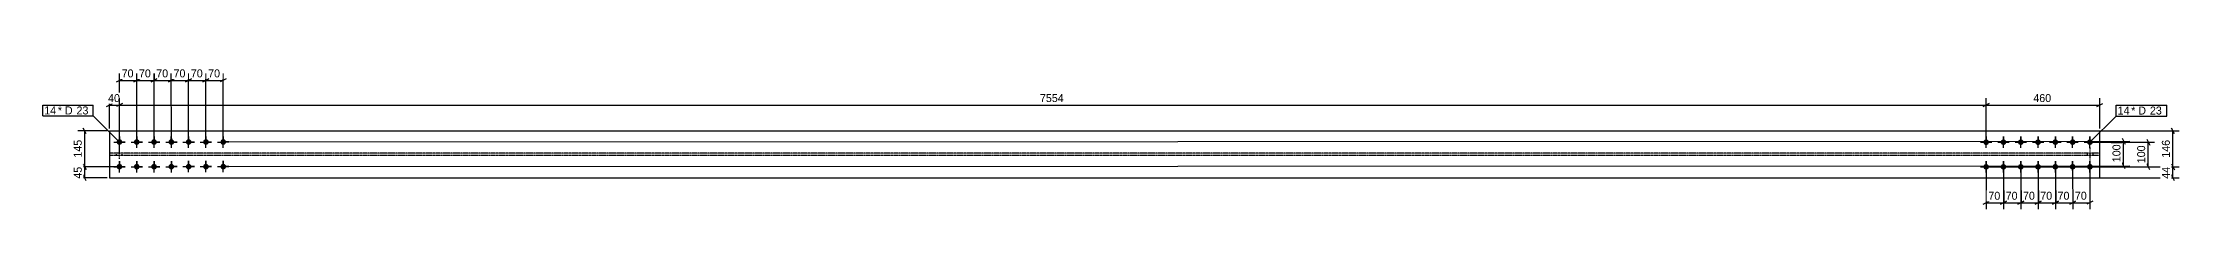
# Model space of a CAD drawing. Header units: millimetres. Extents: x 32 to 22264, y 32 to 1058.
# Drawn here: x 32 to 8678, y 32 to 605 of the extents above; entities that cross this region are included whole.
import ezdxf

# ---------------------------------------------------------------- set-up
doc = ezdxf.new("R2010")
doc.units = ezdxf.units.MM
doc.linetypes.add('DXK_LINE_DOT2', pattern=[3.9198, 1.9599, -1.9599])
doc.linetypes.add('DXK_LINE_DOT4', pattern=[0.9408, 0.4704, -0.4704])
doc.styles.add('Comic Sans MS', font='COMIC.TTF', dxfattribs={"height": 0.2})

msp = doc.modelspace()

# ---------------------------------------------------------------- hatches: boundary and pattern name
at = {"linetype": 'Continuous'}
for points in [[(342.5, 315.7, -1), (342.5, 292.7, -1)], [(412.5, 315.7, -1), (412.5, 292.7, -1)], [(482.5, 315.7, -1), (482.5, 292.7, -1)], [(552.5, 315.7, -1), (552.5, 292.7, -1)], [(622.5, 315.8, -1), (622.5, 292.8, -1)], [(692.5, 315.8, -1), (692.5, 292.8, -1)], [(762.5, 315.8, -1), (762.5, 292.8, -1)], [(7896.4, 315, -1), (7896.4, 292, -1)], [(7966.4, 315.1, -1), (7966.4, 292.1, -1)], [(8036.4, 315.1, -1), (8036.4, 292.1, -1)], [(8106.4, 315.1, -1), (8106.4, 292.1, -1)], [(8176.4, 315.2, -1), (8176.4, 292.2, -1)], [(8246.4, 315.2, -1), (8246.4, 292.2, -1)], [(8316.4, 315.2, -1), (8316.4, 292.2, -1)], [(342.5, 215.7, -1), (342.5, 192.7, -1)], [(412.5, 215.7, -1), (412.5, 192.7, -1)], [(482.5, 215.7, -1), (482.5, 192.7, -1)], [(552.5, 215.7, -1), (552.5, 192.7, -1)], [(622.5, 215.8, -1), (622.5, 192.8, -1)], [(692.5, 215.8, -1), (692.5, 192.8, -1)], [(762.5, 215.8, -1), (762.5, 192.8, -1)], [(7896.4, 215, -1), (7896.4, 192, -1)], [(7966.4, 215.1, -1), (7966.4, 192.1, -1)], [(8036.4, 215.1, -1), (8036.4, 192.1, -1)], [(8106.4, 215.1, -1), (8106.4, 192.1, -1)], [(8176.4, 215.2, -1), (8176.4, 192.2, -1)], [(8246.4, 215.2, -1), (8246.4, 192.2, -1)], [(8316.4, 215.2, -1), (8316.4, 192.2, -1)]]:
    msp.add_hatch(color=3, dxfattribs=at).paths.add_polyline_path(points)

# ---------------------------------------------------------------- linework, layer by layer
at = {"color": 8, "linetype": 'Continuous'}
for p, q in [((330.3, 548.1), (354.3, 560.1)), ((342.5, 314.2), (342.3, 582.5)), ((342.3, 554.1), (412.3, 554.1)), ((424.3, 560.1), (400.3, 548.1)), ((412.5, 314.2), (412.3, 582.5)), ((470.3, 548.1), (494.3, 560.1)), ((482.5, 314.2), (482.3, 582.5)), ((482.3, 554.1), (552.3, 554.2)), ((564.3, 560.2), (540.3, 548.2)), ((552.5, 314.2), (552.3, 582.6)), ((610.3, 548.2), (634.3, 560.2)), ((622.5, 314.3), (622.3, 582.6)), ((680.3, 548.2), (704.3, 560.2)), ((692.5, 314.3), (692.3, 582.6)), ((692.3, 554.2), (762.3, 554.3)), ((774.3, 560.3), (750.3, 548.3)), ((762.5, 314.3), (762.3, 582.7)), ((290.3, 448), (314.3, 460)), ((302.3, 359), (302.3, 482.4)), ((302.3, 454), (342.5, 454)), ((354.5, 460), (330.5, 448)), ((342.5, 314.2), (342.5, 482.4)), ((7908.4, 460), (7884.4, 448)), ((7884.4, 448), (7908.4, 460)), ((7896.4, 313.5), (7896.4, 482.4)), ((7896.4, 313.5), (7896.4, 482.4)), ((7896.4, 454), (8356.4, 454)), ((8344.4, 448), (8368.4, 460)), ((8356.4, 359), (8356.4, 482.4)), ((292.3, 349), (173.9, 349)), ((208.3, 337), (196.3, 361)), ((202.3, 204.2), (202.3, 349)), ((7906.4, 349), (8677.9, 349)), ((8658.3, 337), (8646.3, 361)), ((8652.3, 203.5), (8652.3, 349)), ((772.5, 304.4), (8477.9, 308)), ((8446.3, 319.9), (8458.3, 295.9)), ((8452.3, 207.9), (8452.3, 307.9)), ((8546.3, 315.8), (8558.3, 291.9)), ((8552.3, 203.9), (8552.3, 303.9)), ((332.5, 204.2), (173.9, 204.2)), ((196.3, 216.2), (208.3, 192.2)), ((772.5, 204.4), (8477.9, 208)), ((7896.4, 193.5), (7896.5, 32)), ((7966.4, 193.6), (7966.5, 32)), ((8036.4, 193.6), (8036.5, 32.1)), ((8106.4, 193.6), (8106.5, 32.1)), ((8176.4, 193.7), (8176.5, 32.1)), ((8246.4, 193.7), (8246.5, 32.2)), ((8316.4, 193.7), (8316.5, 32.2)), ((8458.3, 195.9), (8446.3, 219.9)), ((8558.3, 191.9), (8546.3, 215.8)), ((8646.3, 215.5), (8658.3, 191.5)), ((292.3, 159), (173.9, 159)), ((208.3, 147), (196.3, 171)), ((7906.4, 159), (8677.9, 159)), ((8658.3, 147), (8646.3, 171)), ((7884.5, 51.6), (7908.5, 63.6)), ((7954.5, 51.6), (7978.5, 63.6)), ((8024.5, 51.7), (8048.5, 63.7)), ((8094.5, 51.7), (8118.5, 63.7)), ((8164.5, 51.7), (8188.5, 63.7)), ((8234.5, 51.8), (8258.5, 63.8)), ((8246.5, 57.8), (8316.5, 57.8)), ((8328.5, 63.8), (8304.5, 51.8))]:
    msp.add_line(p, q, dxfattribs=at)
at = {"color": 7, "linetype": 'Continuous'}
for p, q in [((302.3, 349), (302.3, 159)), ((302.3, 349), (8356.4, 349)), ((8356.4, 159), (8356.4, 349)), ((302.3, 159), (8356.4, 159))]:
    msp.add_line(p, q, dxfattribs=at)
at = {"color": 3, "linetype": 'Continuous'}
for p, q in [((319.5, 304.1), (365.5, 304.2)), ((319.5, 304.1), (334.8, 304.1)), ((342.5, 281.2), (342.4, 327.2)), ((342.4, 327.2), (342.5, 311.8)), ((342.5, 281.2), (342.5, 296.5)), ((365.5, 304.2), (350.1, 304.2)), ((389.5, 304.2), (435.5, 304.2)), ((389.5, 304.2), (404.8, 304.2)), ((412.5, 281.2), (412.4, 327.2)), ((412.4, 327.2), (412.5, 311.9)), ((412.5, 281.2), (412.5, 296.5)), ((435.5, 304.2), (420.1, 304.2)), ((459.5, 304.2), (505.5, 304.2)), ((459.5, 304.2), (474.8, 304.2)), ((482.5, 281.2), (482.4, 327.2)), ((482.4, 327.2), (482.5, 311.9)), ((482.5, 281.2), (482.5, 296.5)), ((505.5, 304.2), (490.1, 304.2)), ((529.5, 304.2), (575.5, 304.3)), ((529.5, 304.2), (544.8, 304.2)), ((552.5, 281.2), (552.4, 327.2)), ((552.4, 327.2), (552.5, 311.9)), ((552.5, 281.2), (552.5, 296.6)), ((575.5, 304.3), (560.1, 304.3)), ((599.5, 304.3), (645.5, 304.3)), ((599.5, 304.3), (614.8, 304.3)), ((622.5, 281.3), (622.4, 327.3)), ((622.4, 327.3), (622.5, 312)), ((622.5, 281.3), (622.5, 296.6)), ((645.5, 304.3), (630.1, 304.3)), ((669.5, 304.3), (715.5, 304.3)), ((669.5, 304.3), (684.8, 304.3)), ((692.5, 281.3), (692.4, 327.3)), ((692.4, 327.3), (692.5, 312)), ((692.5, 281.3), (692.5, 296.6)), ((715.5, 304.3), (700.1, 304.3)), ((739.5, 304.3), (785.5, 304.4)), ((739.5, 304.3), (754.8, 304.3)), ((762.5, 281.3), (762.4, 327.3)), ((762.4, 327.3), (762.5, 312)), ((762.5, 281.3), (762.5, 296.7)), ((785.5, 304.4), (770.1, 304.4)), ((7873.4, 303.5), (7919.4, 303.6)), ((7873.4, 303.5), (7888.7, 303.5)), ((7896.4, 280.5), (7896.4, 326.5)), ((7896.4, 326.5), (7896.4, 311.2)), ((7896.4, 280.5), (7896.4, 295.9)), ((7919.4, 303.6), (7904.1, 303.5)), ((7943.4, 303.6), (7989.4, 303.6)), ((7943.4, 303.6), (7958.7, 303.6)), ((7966.4, 280.6), (7966.4, 326.6)), ((7966.4, 326.6), (7966.4, 311.3)), ((7966.4, 280.6), (7966.4, 295.9)), ((7989.4, 303.6), (7974.1, 303.6)), ((8013.4, 303.6), (8059.4, 303.6)), ((8013.4, 303.6), (8028.7, 303.6)), ((8036.4, 280.6), (8036.4, 326.6)), ((8036.4, 326.6), (8036.4, 311.3)), ((8036.4, 280.6), (8036.4, 295.9)), ((8059.4, 303.6), (8044.1, 303.6)), ((8083.4, 303.6), (8129.4, 303.7)), ((8083.4, 303.6), (8098.7, 303.6)), ((8106.4, 280.6), (8106.4, 326.6)), ((8106.4, 326.6), (8106.4, 311.3)), ((8106.4, 280.6), (8106.4, 296)), ((8129.4, 303.7), (8114.1, 303.6)), ((8153.4, 303.7), (8199.4, 303.7)), ((8153.4, 303.7), (8168.7, 303.7)), ((8176.4, 280.7), (8176.4, 326.7)), ((8176.4, 326.7), (8176.4, 311.4)), ((8176.4, 280.7), (8176.4, 296)), ((8199.4, 303.7), (8184.1, 303.7)), ((8223.4, 303.7), (8269.4, 303.7)), ((8223.4, 303.7), (8238.7, 303.7)), ((8246.4, 280.7), (8246.4, 326.7)), ((8246.4, 326.7), (8246.4, 311.4)), ((8246.4, 280.7), (8246.4, 296)), ((8269.4, 303.7), (8254.1, 303.7)), ((8293.4, 303.7), (8339.4, 303.8)), ((8293.4, 303.7), (8308.7, 303.7)), ((8316.4, 280.7), (8316.4, 326.7)), ((8316.4, 326.7), (8316.4, 311.4)), ((8316.4, 280.7), (8316.4, 296.1)), ((8339.4, 303.8), (8324.1, 303.7)), ((319.5, 204.1), (365.5, 204.2)), ((319.5, 204.1), (334.8, 204.1)), ((342.5, 181.2), (342.5, 227.2)), ((342.5, 227.2), (342.5, 211.8)), ((342.5, 181.2), (342.5, 196.5)), ((365.5, 204.2), (350.2, 204.2)), ((389.5, 204.2), (435.5, 204.2)), ((389.5, 204.2), (404.8, 204.2)), ((412.5, 181.2), (412.5, 227.2)), ((412.5, 227.2), (412.5, 211.9)), ((412.5, 181.2), (412.5, 196.5)), ((435.5, 204.2), (420.2, 204.2)), ((459.5, 204.2), (505.5, 204.2)), ((459.5, 204.2), (474.8, 204.2)), ((482.5, 181.2), (482.5, 227.2)), ((482.5, 227.2), (482.5, 211.9)), ((482.5, 181.2), (482.5, 196.5)), ((505.5, 204.2), (490.2, 204.2)), ((529.5, 204.2), (575.5, 204.3)), ((529.5, 204.2), (544.8, 204.2)), ((552.5, 181.2), (552.5, 227.2)), ((552.5, 227.2), (552.5, 211.9)), ((552.5, 181.2), (552.5, 196.6)), ((575.5, 204.3), (560.2, 204.3)), ((599.5, 204.3), (645.5, 204.3)), ((599.5, 204.3), (614.8, 204.3)), ((622.5, 181.3), (622.5, 227.3)), ((622.5, 227.3), (622.5, 212)), ((622.5, 181.3), (622.5, 196.6)), ((645.5, 204.3), (630.2, 204.3)), ((669.5, 204.3), (715.5, 204.3)), ((669.5, 204.3), (684.8, 204.3)), ((692.5, 181.3), (692.5, 227.3)), ((692.5, 227.3), (692.5, 212)), ((692.5, 181.3), (692.5, 196.6)), ((715.5, 204.3), (700.2, 204.3)), ((739.5, 204.3), (785.5, 204.4)), ((739.5, 204.3), (754.8, 204.3)), ((762.5, 181.3), (762.5, 227.3)), ((762.5, 227.3), (762.5, 212)), ((762.5, 181.3), (762.5, 196.7)), ((785.5, 204.4), (770.2, 204.4)), ((7873.4, 203.5), (7919.4, 203.6)), ((7873.4, 203.5), (7888.8, 203.5)), ((7896.5, 180.5), (7896.4, 226.5)), ((7896.4, 226.5), (7896.4, 211.2)), ((7896.5, 180.5), (7896.4, 195.9)), ((7919.4, 203.6), (7904.1, 203.5)), ((7943.4, 203.6), (7989.4, 203.6)), ((7943.4, 203.6), (7958.8, 203.6)), ((7966.5, 180.6), (7966.4, 226.6)), ((7966.4, 226.6), (7966.4, 211.3)), ((7966.5, 180.6), (7966.4, 195.9)), ((7989.4, 203.6), (7974.1, 203.6)), ((8013.4, 203.6), (8059.4, 203.6)), ((8013.4, 203.6), (8028.8, 203.6)), ((8036.5, 180.6), (8036.4, 226.6)), ((8036.4, 226.6), (8036.4, 211.3)), ((8036.5, 180.6), (8036.4, 195.9)), ((8059.4, 203.6), (8044.1, 203.6)), ((8083.4, 203.6), (8129.4, 203.7)), ((8083.4, 203.6), (8098.8, 203.6)), ((8106.5, 180.6), (8106.4, 226.6)), ((8106.4, 226.6), (8106.4, 211.3)), ((8106.5, 180.6), (8106.4, 196)), ((8129.4, 203.7), (8114.1, 203.6)), ((8153.4, 203.7), (8199.4, 203.7)), ((8153.4, 203.7), (8168.8, 203.7)), ((8176.5, 180.7), (8176.4, 226.7)), ((8176.4, 226.7), (8176.4, 211.4)), ((8176.5, 180.7), (8176.4, 196)), ((8199.4, 203.7), (8184.1, 203.7)), ((8223.4, 203.7), (8269.4, 203.7)), ((8223.4, 203.7), (8238.8, 203.7)), ((8246.5, 180.7), (8246.4, 226.7)), ((8246.4, 226.7), (8246.4, 211.4)), ((8246.5, 180.7), (8246.4, 196)), ((8269.4, 203.7), (8254.1, 203.7)), ((8293.4, 203.7), (8339.4, 203.8)), ((8293.4, 203.7), (8308.8, 203.7)), ((8316.5, 180.7), (8316.4, 226.7)), ((8316.4, 226.7), (8316.4, 211.4)), ((8316.5, 180.7), (8316.4, 196.1)), ((8339.4, 203.8), (8324.1, 203.7))]:
    msp.add_line(p, q, dxfattribs=at)
at = {"color": 3, "linetype": 'DXK_LINE_DOT2'}
for p, q in [((342.3, 236.2), (342.3, 299.4)), ((342.3, 236.2), (342.3, 299.4)), ((342.3, 236.2), (342.3, 299.4)), ((342.3, 236.2), (342.3, 299.4)), ((342.3, 236.2), (342.3, 299.4)), ((8316.4, 281.9), (8316.4, 218.7)), ((8316.4, 281.9), (8316.4, 218.7)), ((8316.4, 281.9), (8316.4, 218.7)), ((8316.4, 281.9), (8316.4, 218.7)), ((8316.4, 281.9), (8316.4, 218.7)), ((330.8, 249.3), (330.8, 258.7)), ((330.8, 249.3), (330.8, 258.7)), ((330.8, 249.3), (330.8, 258.7)), ((330.8, 249.3), (330.8, 258.7)), ((330.8, 249.3), (330.8, 258.7)), ((353.8, 249.3), (353.8, 258.7)), ((353.8, 249.3), (353.8, 258.7)), ((353.8, 249.3), (353.8, 258.7)), ((353.8, 249.3), (353.8, 258.7)), ((353.8, 249.3), (353.8, 258.7)), ((8304.9, 258.7), (8304.9, 249.3)), ((8304.9, 258.7), (8304.9, 249.3)), ((8304.9, 258.7), (8304.9, 249.3)), ((8304.9, 258.7), (8304.9, 249.3)), ((8304.9, 258.7), (8304.9, 249.3)), ((8327.9, 258.7), (8327.9, 249.3)), ((8327.9, 258.7), (8327.9, 249.3)), ((8327.9, 258.7), (8327.9, 249.3)), ((8327.9, 258.7), (8327.9, 249.3)), ((8327.9, 258.7), (8327.9, 249.3))]:
    msp.add_line(p, q, dxfattribs=at)
at = {"color": 7, "linetype": 'DXK_LINE_DOT4'}
for p, q in [((8356.4, 258.7), (302.3, 258.7)), ((8356.4, 249.3), (302.3, 249.3))]:
    msp.add_line(p, q, dxfattribs=at)

# ---------------------------------------------------------------- wipeouts: each hides what was drawn before it
at = {"color": 0}
for points in [[(83.3, 416.2), (83.3, 448.2), (38, 448.2), (38, 416.2)], [(8473.7, 415.8), (8473.7, 447.8), (8428.5, 447.8), (8428.5, 415.8)]]:
    msp.add_wipeout(points, dxfattribs=at)

# ---------------------------------------------------------------- next in the draw order: wipeouts: each hides what was drawn before it
for points in [[(409.8, 560.1), (409.8, 604.9), (344.9, 604.9), (344.9, 560.1)], [(549.8, 560.2), (549.8, 605), (484.9, 604.9), (484.9, 560.1)], [(759.8, 560.3), (759.8, 605.1), (694.9, 605), (694.9, 560.2)], [(83.3, 416.2), (83.3, 448.2), (38, 448.2), (38, 416.2)], [(354.8, 460), (354.8, 504.8), (289.9, 504.8), (289.9, 460)], [(8171.9, 460), (8171.9, 504.8), (8080.9, 504.8), (8080.9, 460)], [(8473.7, 415.8), (8473.7, 447.8), (8428.5, 447.8), (8428.5, 415.8)], [(196.3, 318.7), (151.5, 318.7), (151.5, 234.5), (196.3, 234.5)], [(8446.3, 300), (8401.5, 300), (8401.5, 215.8), (8446.3, 215.9)], [(8314, 63.8), (8313.9, 108.6), (8249, 108.6), (8249, 63.8)]]:
    msp.add_wipeout(points, dxfattribs=at)

# ---------------------------------------------------------------- next in the draw order: linework, layer by layer
at = {"color": 8, "linetype": 'Continuous'}
for p, q in [((400.3, 548.1), (424.3, 560.1)), ((412.5, 314.2), (412.3, 582.5)), ((412.3, 554.1), (482.3, 554.1)), ((494.3, 560.1), (470.3, 548.1)), ((482.5, 314.2), (482.3, 582.5)), ((540.3, 548.2), (564.3, 560.2)), ((552.5, 314.2), (552.3, 582.6)), ((622.3, 554.2), (692.3, 554.2)), ((704.3, 560.2), (680.3, 548.2)), ((692.5, 314.3), (692.3, 582.6)), ((354.5, 460), (330.5, 448)), ((342.5, 314.2), (342.5, 482.4)), ((342.5, 454), (7896.4, 454)), ((8326.4, 303.7), (8577.9, 303.9)), ((332.5, 204.2), (173.9, 204.2)), ((196.3, 216.2), (208.3, 192.2)), ((202.3, 159), (202.3, 204.2)), ((8246.4, 193.7), (8246.5, 32.2)), ((8326.4, 203.7), (8577.9, 203.9)), ((8176.5, 57.7), (8246.5, 57.8)), ((8258.5, 63.8), (8234.5, 51.8))]:
    msp.add_line(p, q, dxfattribs=at)
at = {"color": 7, "linetype": 'Continuous'}
for p, q in [((32, 410.2), (32, 454.2)), ((8422.5, 409.8), (8422.5, 453.8)), ((8316.4, 303.7), (8422.5, 409.8))]:
    msp.add_line(p, q, dxfattribs=at)

# ---------------------------------------------------------------- next in the draw order: texts
at = {"color": 3, "style": 'Comic Sans MS'}
for s, rotation, p in [('70', 0.02865, (351.3, 566.5)), ('70', 0.02865, (491.3, 566.5)), ('70', 0.02865, (701.3, 566.6)), ('145', 90.00021, (189.9, 240.9)), ('100', 90.02886, (8439.9, 222.3)), ('70', 0.02865, (8255.4, 70.2))]:
    msp.add_text(s, height=32.38, rotation=rotation, dxfattribs=at).set_placement(p)
for s, p in [('40', (296.3, 466.4)), ('460', (8087.3, 466.4))]:
    msp.add_text(s, height=32.38, dxfattribs=at).set_placement(p)

# ---------------------------------------------------------------- next in the draw order: wipeouts: each hides what was drawn before it
at = {"color": 0}
for points in [[(159.1, 416.2), (159.1, 448.2), (92.9, 448.2), (92.9, 416.2)], [(8549.5, 415.8), (8549.5, 447.8), (8483.3, 447.8), (8483.3, 415.8)]]:
    msp.add_wipeout(points, dxfattribs=at)

# ---------------------------------------------------------------- next in the draw order: wipeouts: each hides what was drawn before it
for points in [[(479.8, 560.1), (479.8, 604.9), (414.9, 604.9), (414.9, 560.1)], [(689.8, 560.2), (689.8, 605), (624.9, 605), (624.9, 560.2)], [(159.1, 416.2), (159.1, 448.2), (92.9, 448.2), (92.9, 416.2)], [(4178, 460), (4178, 504.8), (4060.9, 504.8), (4060.9, 460)], [(8549.5, 415.8), (8549.5, 447.8), (8483.3, 447.8), (8483.3, 415.8)], [(8546.3, 295.9), (8501.5, 295.9), (8501.5, 211.8), (8546.3, 211.8)], [(196.3, 214.1), (151.5, 214.1), (151.5, 149.1), (196.3, 149.1)], [(8244, 63.8), (8243.9, 108.6), (8179, 108.5), (8179, 63.7)]]:
    msp.add_wipeout(points, dxfattribs=at)

# ---------------------------------------------------------------- next in the draw order: linework, layer by layer
at = {"color": 8, "linetype": 'Continuous'}
for p, q in [((552.3, 554.2), (622.3, 554.2)), ((634.3, 560.2), (610.3, 548.2)), ((622.5, 314.3), (622.3, 582.6)), ((7906.4, 203.5), (8677.9, 203.5)), ((8176.4, 193.7), (8176.5, 32.1)), ((8106.5, 57.7), (8176.5, 57.7)), ((8188.5, 63.7), (8164.5, 51.7))]:
    msp.add_line(p, q, dxfattribs=at)

# ---------------------------------------------------------------- next in the draw order: texts
at = {"color": 3, "style": 'Comic Sans MS'}
for s, rotation, p in [('70', 0.02865, (421.3, 566.5)), ('70', 0.02865, (631.3, 566.6)), ('100', 90.02886, (8539.9, 218.2)), ('45', 90.00021, (189.9, 155.5)), ('70', 0.02865, (8185.4, 70.1))]:
    msp.add_text(s, height=32.38, rotation=rotation, dxfattribs=at).set_placement(p)
for s, p in [('14', (38, 416.2)), ('7554', (4067.3, 466.4)), ('14', (8428.5, 415.8))]:
    msp.add_text(s, height=32.38, dxfattribs=at).set_placement(p)

# ---------------------------------------------------------------- next in the draw order: wipeouts: each hides what was drawn before it
at = {"color": 0}
for points in [[(220.8, 416.2), (220.8, 448.2), (168.7, 448.2), (168.7, 416.2)], [(8611.3, 415.8), (8611.3, 447.8), (8559.1, 447.8), (8559.1, 415.8)]]:
    msp.add_wipeout(points, dxfattribs=at)

# ---------------------------------------------------------------- next in the draw order: wipeouts: each hides what was drawn before it
for points in [[(619.8, 560.2), (619.8, 605), (554.9, 605), (554.9, 560.2)], [(220.8, 416.2), (220.8, 448.2), (168.7, 448.2), (168.7, 416.2)], [(8611.3, 415.8), (8611.3, 447.8), (8559.1, 447.8), (8559.1, 415.8)], [(8646.3, 318.4), (8601.5, 318.4), (8601.5, 234.2), (8646.3, 234.2)], [(8174, 63.7), (8173.9, 108.5), (8109, 108.5), (8109, 63.7)]]:
    msp.add_wipeout(points, dxfattribs=at)

# ---------------------------------------------------------------- next in the draw order: linework, layer by layer
at = {"color": 7, "linetype": 'Continuous'}
for p, q in [((32, 454.2), (236.4, 454.2)), ((236.4, 410.2), (236.4, 454.2)), ((8422.5, 453.8), (8626.9, 453.8)), ((8626.9, 409.8), (8626.9, 453.8)), ((32, 410.2), (236.4, 410.2)), ((342.5, 304.2), (236.4, 410.2)), ((8422.5, 409.8), (8626.9, 409.8))]:
    msp.add_line(p, q, dxfattribs=at)
at = {"color": 8, "linetype": 'Continuous'}
for p, q in [((7906.4, 203.5), (8677.9, 203.5)), ((8106.4, 193.6), (8106.5, 32.1)), ((8646.3, 215.5), (8658.3, 191.5)), ((8652.3, 159), (8652.3, 203.5)), ((8036.5, 57.7), (8106.5, 57.7)), ((8118.5, 63.7), (8094.5, 51.7))]:
    msp.add_line(p, q, dxfattribs=at)

# ---------------------------------------------------------------- next in the draw order: texts
at = {"color": 3, "style": 'Comic Sans MS'}
for s, rotation, p in [('70', 0.02865, (561.3, 566.6)), ('146', 90.00021, (8639.9, 240.6)), ('70', 0.02865, (8115.4, 70.1))]:
    msp.add_text(s, height=32.38, rotation=rotation, dxfattribs=at).set_placement(p)
for s, p in [('* D', (92.9, 416.2)), ('23', (168.7, 416.2)), ('* D', (8483.3, 415.8)), ('23', (8559.1, 415.8))]:
    msp.add_text(s, height=32.38, dxfattribs=at).set_placement(p)

# ---------------------------------------------------------------- next in the draw order: wipeouts: each hides what was drawn before it
at = {"color": 0}
for points in [[(8646.3, 213.8), (8601.5, 213.8), (8601.5, 148.8), (8646.3, 148.8)], [(8104, 63.7), (8103.9, 108.5), (8039, 108.5), (8039, 63.7)]]:
    msp.add_wipeout(points, dxfattribs=at)

# ---------------------------------------------------------------- next in the draw order: linework, layer by layer
at = {"color": 8, "linetype": 'Continuous'}
for p, q in [((8036.4, 193.6), (8036.5, 32.1)), ((7966.5, 57.6), (8036.5, 57.7)), ((8048.5, 63.7), (8024.5, 51.7))]:
    msp.add_line(p, q, dxfattribs=at)

# ---------------------------------------------------------------- next in the draw order: texts
at = {"color": 3, "style": 'Comic Sans MS'}
for s, rotation, p in [('44', 90.00021, (8639.9, 155.2)), ('70', 0.02865, (8045.4, 70.1))]:
    msp.add_text(s, height=32.38, rotation=rotation, dxfattribs=at).set_placement(p)

# ---------------------------------------------------------------- next in the draw order: wipeouts: each hides what was drawn before it
at = {"color": 0}
msp.add_wipeout([(8034, 63.7), (8033.9, 108.5), (7969, 108.4), (7969, 63.6)], dxfattribs=at)

# ---------------------------------------------------------------- next in the draw order: linework, layer by layer
at = {"color": 8, "linetype": 'Continuous'}
for p, q in [((7966.4, 193.6), (7966.5, 32)), ((7896.5, 57.6), (7966.5, 57.6)), ((7978.5, 63.6), (7954.5, 51.6))]:
    msp.add_line(p, q, dxfattribs=at)

# ---------------------------------------------------------------- next in the draw order: texts
at = {"color": 3, "style": 'Comic Sans MS'}
msp.add_text('70', height=32.38, rotation=0.02865, dxfattribs=at).set_placement((7975.4, 70))

# ---------------------------------------------------------------- next in the draw order: wipeouts: each hides what was drawn before it
at = {"color": 0}
msp.add_wipeout([(7964, 63.6), (7963.9, 108.4), (7899, 108.4), (7899, 63.6)], dxfattribs=at)

# ---------------------------------------------------------------- next in the draw order: texts
at = {"color": 3, "style": 'Comic Sans MS'}
msp.add_text('70', height=32.38, rotation=0.02865, dxfattribs=at).set_placement((7905.4, 70))

doc.saveas('drawing.dxf')
